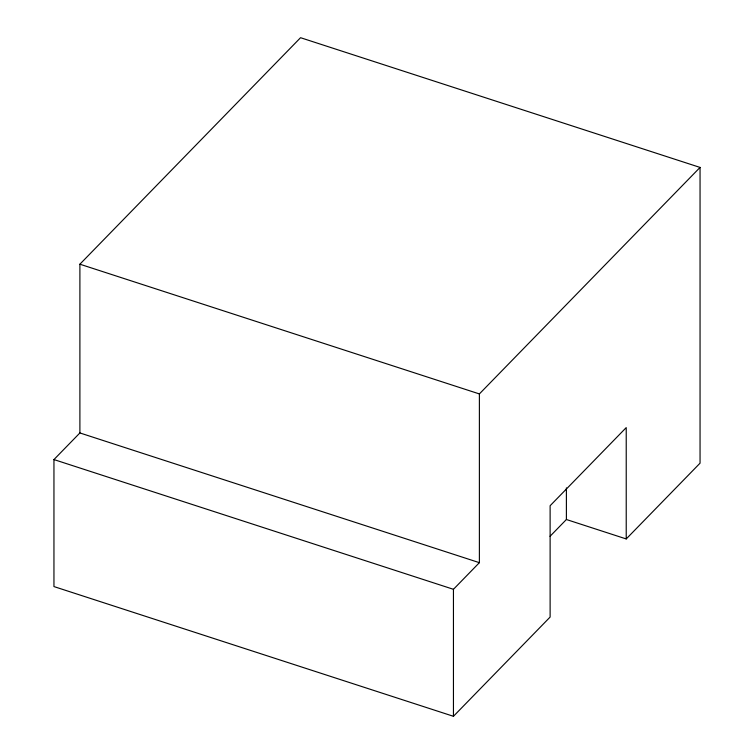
<?xml version="1.0" encoding="UTF-8"?>
<svg xmlns="http://www.w3.org/2000/svg" width="754" height="754" viewBox="0 0 754 754"><rect width="100%" height="100%" fill="white"/><g stroke="black" fill="none" stroke-linecap="round" stroke-linejoin="round"><path stroke-width="1.13" d="M626.225 538.94L626.225 427.603L550.118 505.727L550.118 617.064L453.446 716.3L53.949 586.574L53.949 459.572L79.896 432.947L79.896 264.202L300.554 37.7L700.051 167.426L700.051 463.173L626.225 538.94L566.395 519.515L550.034 536.311M453.446 716.3L453.446 589.308L479.384 562.673L479.384 393.927L700.051 167.426M79.896 264.202L479.384 393.927M79.896 432.947L479.384 562.673M53.949 459.572L453.446 589.308M566.395 487.866L566.395 519.515"/></g></svg>
